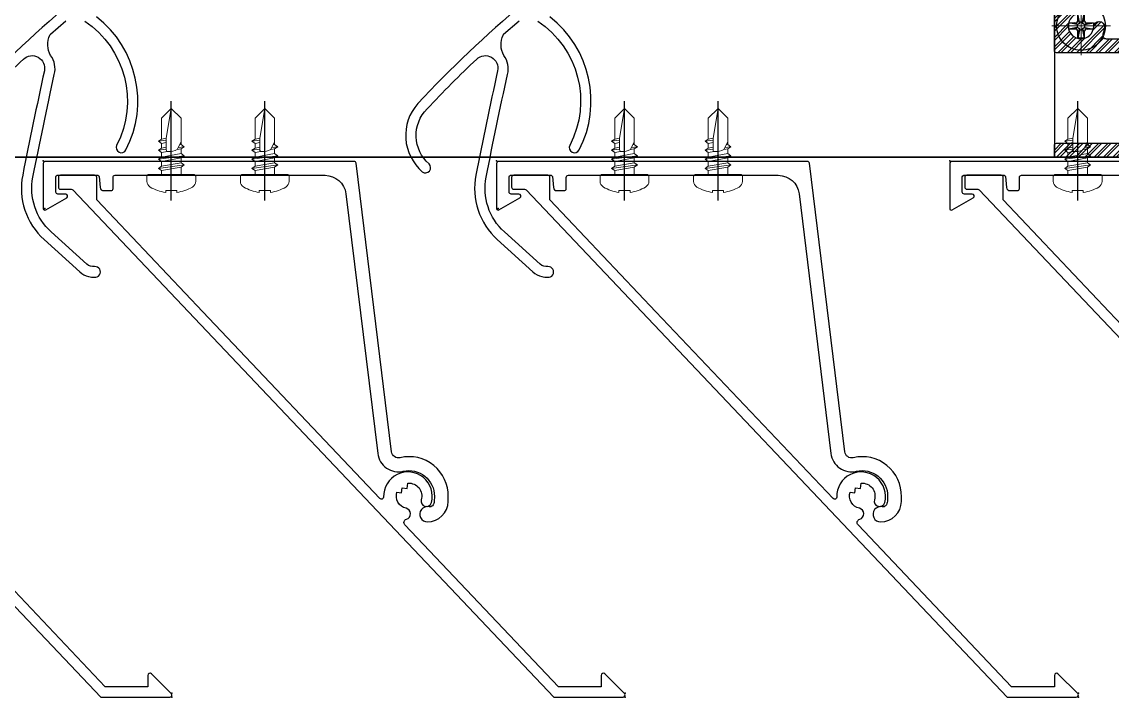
# Model space of a CAD drawing. Header units: millimetres. Extents: x 2519235 to 7246330, y 25937 to 201821.
# Drawn here: x 2752456.1 to 2752612.5, y 133042.4 to 133139.3 of the extents above; entities that cross this region are included whole.
import ezdxf

# ---------------------------------------------------------------- set-up
doc = ezdxf.new("R2010")
doc.units = ezdxf.units.MM
doc.set_wipeout_variables(frame=1)
doc.linetypes.add('CENTER', pattern=[50.800000000000004, 31.75, -6.35, 6.35, -6.35])
for name, color, linetype in [('010 - ASPG_ACCESSORIES_MAIN_COLOR_1', 7, 'Continuous'), ('010 - ASPG_EXTR_DEF_SUB', 7, 'Continuous'), ('010 - ASPG_EXTR_MAIN_COLOR_2', 7, 'Continuous'), ('010 - ASPG_FRAMING_CUT_COLOR_4', 7, 'Continuous'), ('010 - ASPG_FRAMING_HATCH_', 7, 'Continuous'), ('010 - ASPG_FRAMING_MAIN_COLOR_2', 7, 'Continuous'), ('010 - ASPG_FRAMING_SUB_COLOR_2', 7, 'Continuous'), ('010 - ASPG_FRAMING_WIPEOUT_', 7, 'Continuous'), ('BOLT & SCREW', 7, 'Continuous'), ('Center Line', 7, 'CENTER')]:
    doc.layers.add(name, color=color, linetype=linetype)
doc.layers.add('12-GRID', color=7, linetype='CENTER', lineweight=13)
doc.layers.add('SCREW', color=7, linetype='Continuous', lineweight=5)

# ---------------------------------------------------------------- blocks, each defined once
blk = doc.blocks.new('*U2952')
at = {"layer": '12-GRID', "color": 7, "linetype": 'CENTER'}
for p, q in [((5.684341886080801e-14, -6.200000000000029), (5.684341886080801e-14, 2.200000000000029)), ((-4.199999999999973, -2), (4.200000000000085, -2))]:
    blk.add_line(p, q, dxfattribs=at)
at = {"layer": 'BOLT & SCREW', "color": 7}
for p, q in [((-0.553537628269381, -1.771128018217196), (-1.767499999999847, -1.558125000000442)), ((-0.4577439635652332, -1.771128018217196), (-0.8837500000000146, -1.558125000000442)), ((-0.2288719817826677, -1.446462371730204), (-0.4418749999998197, -0.2325000000002947)), ((-0.2288719817826677, -1.542256036434869), (-0.4418749999998197, -1.116250000000048)), ((0.2288719817822642, -1.446462371730562), (0.4418749999996946, -0.2324999999999764)), ((0.2288719817822642, -1.542256036434869), (0.4418749999996946, -1.116250000000048)), ((0.4577439635647103, -1.771128018217196), (0.8837499999994917, -1.558125000000442)), ((0.5535376282692559, -1.771128018217196), (1.767500000000001, -1.558125000000124)), ((-0.553537628269381, -2.228871981782805), (-1.767500000000483, -2.441875000000354)), ((-0.4577439635652332, -2.228871981782805), (-0.8837500000000146, -2.441875000000354)), ((-0.2288719817826677, -2.457743963565131), (-0.4418749999998197, -2.883750000000271)), ((-0.2288719817821107, -2.553537628269438), (-0.4418749999998197, -3.767500000000023)), ((0.4418749999996946, -2.883750000000271), (0.2288719817829008, -2.457743963565131)), ((0.2288719817829008, -2.553537628269438), (0.4418749999999732, -3.767500000000023)), ((0.4577439635647103, -2.228871981782805), (0.8837500000001283, -2.441874999999877)), ((0.5535376282692559, -2.228871981782805), (1.767500000000001, -2.441874999999877))]:
    blk.add_line(p, q, dxfattribs=at)
for points in [[(-1.767500000000006, -1.558125000000442), (-0.8837500000001342, -1.558125000000442, 0.4142135623730394), (-0.4418749999998197, -1.116250000000048), (-0.4418749999998197, -0.2325000000002947), (0.4418749999996946, -0.2324999999999764), (0.4418749999996946, -1.116250000000048, 0.4142135623731505), (0.8837500000000089, -1.558125000000442), (1.76750000000012, -1.558125000000124), (1.76750000000012, -2.441874999999877), (0.8837500000000089, -2.441874999999877, 0.414213562373095), (0.4418749999996946, -2.883750000000271), (0.4418749999999732, -3.767500000000023), (-0.4418749999998197, -3.767500000000023), (-0.4418749999998197, -2.883750000000271, 0.4142135623730397), (-0.8837500000001342, -2.441875000000354), (-1.767500000000483, -2.441875000000354)], [(0.2288719817829008, -2.457743963565131, -0.414213562373095), (0.4577439635645909, -2.228871981782805), (0.5535376282692559, -2.228871981782805), (0.5535376282692559, -1.771128018217196), (0.4577439635645909, -1.771128018217196, -0.4142135623730951), (0.228871981782105, -1.542256036434869), (0.228871981782105, -1.446462371730562), (-0.2288719817826677, -1.446462371730204), (-0.2288719817826677, -1.542256036434869, -0.4142135623730951), (-0.4577439635649944, -1.771128018217196), (-0.553537628269381, -1.771128018217196), (-0.553537628269381, -2.228871981782805), (-0.4577439635649944, -2.228871981782805, -0.4142135623730951), (-0.2288719817826677, -2.457743963565131), (-0.2288719817822698, -2.553537628269438), (0.2288719817829008, -2.553537628269438)]]:
    blk.add_lwpolyline(points, format="xyb", close=True, dxfattribs=at)
blk.add_circle((5.684341886080801e-14, -2), 3.5, dxfattribs=at)
blk = doc.blocks.new('000_ASPG_TYP_FILES_20260218-010703_FRAME_EXTR_')
at = {"layer": '010 - ASPG_FRAMING_HATCH_'}
h = blk.add_hatch(dxfattribs=at)
h.set_pattern_fill('ANSI32', scale=0.1, angle=180)
h.set_pattern_definition([(225, (0, 0), (0.6735192090801866, -0.6735192090801868), []), (225, (-0.4490130000000001, 5.498823332255506e-17), (0.6735192090801866, -0.6735192090801868), [])])
edge = h.paths.add_edge_path()
edge.add_line((1.999999996740371, 15.99999999965075), (1.999999996740371, 1.999999999941792))
edge.add_line((1.999999996740371, 1.999999999941792), (39.69999999750871, 1.999999999941792))
edge.add_arc((39.69999999730499, 1.700000000040752), 0.2999999999010399, -3.891028654834372e-08, 89.99999996109239, ccw=False)
edge.add_line((39.99999999720603, 1.699999999837019), (39.99999999720603, 0.2999999996973202))
edge.add_arc((39.69999999750872, 0.2999999996973131), 0.2999999996973131, -90.00000000000142, 1.4210854715202004e-12, ccw=False)
edge.add_line((39.69999999750871, 0), (0.2999999996973202, 0))
edge.add_arc((0.2999999996973273, 0.2999999996973273), 0.2999999996973273, 180.0000000000013, 269.99999999999864, ccw=False)
edge.add_line((0, 0.2999999996973202), (0, 17.69999999989523))
edge.add_arc((0.2999999999301508, 17.70000000012806), 0.2999999999301508, 90.00000004446741, 180.0000000444674, ccw=False)
edge.add_line((0.2999999996973202, 18.00000000005821), (22.5570233851904, 18.00000000005821))
edge.add_arc((22.5570233856712, 18.50000000026317), 0.5000000002049632, 269.9999999449049, 380.2095453190142)
edge.add_arc((26.1699999981368, 19.82999999686102), 3.349999998908497, 182.0637942974167, 200.2095453254992, ccw=False)
edge.add_arc((23.58168000320438, 19.73672835517209), 0.7599999998138507, 2.0637943418387863, 182.0637943418388, ccw=False)
edge.add_arc((26.16999999910358, 19.82999999939922), 1.830000000338361, 182.0637943388468, 447.9362056470717)
edge.add_arc((26.263271644013, 22.41831999551505), 0.7600000000549151, 87.93620564125177, 267.9362056412518, ccw=False)
edge.add_arc((26.16999999863267, 19.8300000075356), 3.349999992334041, 69.79045460402187, 87.9362056313708, ccw=False)
edge.add_arc((27.49999999788272, 23.44297661244421), 0.5000000006038865, 249.7904545688332, 359.9999999442181)
edge.add_line((27.9999999984866, 23.44297661195742), (27.9999999984866, 26.67999999993481))
edge.add_line((27.9999999984866, 26.67999999993481), (28.49999999674037, 27.17999999958556))
edge.add_line((28.49999999674037, 27.17999999958556), (27.9999999984866, 27.67999999970198))
edge.add_line((27.9999999984866, 27.67999999970198), (27.9999999984866, 38.61999999982072))
edge.add_line((27.9999999984866, 38.61999999982072), (28.49999999674037, 39.11999999993714))
edge.add_line((28.49999999674037, 39.11999999993714), (27.9999999984866, 39.62000000005355))
edge.add_line((27.9999999984866, 39.62000000005355), (27.9999999984866, 42.85702338756528))
edge.add_arc((27.49999999787862, 42.85702338707262), 0.5000000006079759, 5.645408219420843e-08, 110.2095454304945)
edge.add_arc((26.16999999884449, 46.46999999186602), 3.349999992147246, 272.0637943651193, 290.20954539329375, ccw=False)
edge.add_arc((26.263271644013, 43.88168000403675), 0.7600000000258301, 92.06379435882718, 272.0637943588272, ccw=False)
edge.add_arc((26.16999999910502, 46.47000000012492), 1.830000000339747, 272.0637943528818, 537.9362056611998)
edge.add_arc((23.58168000320438, 46.56327164435061), 0.7599999998138507, 177.9362056581612, 357.9362056581612, ccw=False)
edge.add_arc((26.16999999825318, 46.47000000263876), 3.349999999025627, 159.7904546748206, 177.9362057022633, ccw=False)
edge.add_arc((22.55702338551316, 47.7999999994954), 0.500000000434755, 339.790454661877, 450.0000000369852)
edge.add_line((22.5570233851904, 48.29999999993015), (0.2999999996973202, 48.29999999993015))
edge.add_arc((0.2999999996973095, 48.59999999962746), 0.2999999996973131, 179.9999999999987, 270.00000000000205, ccw=False)
edge.add_line((0, 48.59999999962747), (0, 59.99999999994179))
edge.add_arc((0.2999999996973202, 59.99999999994179), 0.2999999996973202, 90, 180, ccw=False)
edge.add_line((0.2999999996973202, 60.29999999963911), (4.999999997438863, 60.29999999963911))
edge.add_line((4.999999997438863, 60.29999999963911), (4.999999997438863, 64.99999999959255))
edge.add_arc((5.299999997369017, 64.99999999982538), 0.2999999999301544, 90.0000000444681, 180.0000000444674, ccw=False)
edge.add_line((5.299999997136183, 65.29999999975553), (29.99999999883585, 65.29999999975553))
edge.add_line((29.99999999883585, 65.29999999975553), (29.99999999883585, 63.59999999997672))
edge.add_arc((29.69999999890567, 63.59999999974391), 0.2999999999301721, -89.99999995552861, 4.4463320136856055e-08, ccw=False)
edge.add_line((29.69999999913853, 63.29999999981374), (7.299999997485429, 63.29999999981374))
edge.add_arc((7.29999999771826, 62.99999999988358), 0.2999999999301508, 90.00000004446738, 180.0000000444674)
edge.add_line((6.999999997788109, 62.99999999965075), (6.999999997788109, 58.29999999969732))
edge.add_line((6.999999997788109, 58.29999999969732), (2.300000000162981, 58.29999999969732))
edge.add_arc((2.299999998300336, 57.99999999813735), 0.3000000015599653, 89.99999964426098, 179.999999644261)
edge.add_line((1.999999996740371, 58), (1.999999996740371, 50.60000000003492))
edge.add_arc((2.299999998533172, 50.60000000166475), 0.3000000017928013, 180.000000311273, 270.0000003112706)
edge.add_line((2.300000000162981, 50.29999999987194), (29.69999999913853, 50.29999999987194))
edge.add_arc((29.6999999989348, 49.9999999999709), 0.299999999901047, -3.890897914970992e-08, 89.99999996109108, ccw=False)
edge.add_line((29.99999999883585, 49.99999999976717), (29.99999999883585, 26.67999999993481))
edge.add_line((29.99999999883585, 26.67999999993481), (29.99999999883585, 16.29999999981374))
edge.add_arc((29.6999999989057, 16.2999999995809), 0.2999999999301508, -89.99999995553259, 4.446741286301403e-08, ccw=False)
edge.add_line((29.69999999913853, 15.99999999965075), (1.999999996740371, 15.99999999965075))
at = {"layer": '010 - ASPG_FRAMING_CUT_COLOR_4', "color": 7}
blk.add_lwpolyline([(1.999999996740371, 15.99999999965075), (1.999999996740371, 1.999999999941792), (39.69999999750871, 1.999999999941792, -0.4142135623731089), (39.99999999720603, 1.699999999837019), (39.99999999720603, 0.2999999996973202, -0.4142135623731089), (39.69999999750871, 0), (0.2999999996973202, 0, -0.4142135623730811), (0, 0.2999999996973202), (0, 17.69999999989523, -0.4142135623730951), (0.2999999996973202, 18.00000000005821), (22.5570233851904, 18.00000000005821, 0.5217296884731124), (23.02624112786725, 18.67272727261297, -0.07934163687482358), (22.82217297761235, 19.70935906958766, -1), (24.34118702879641, 19.76409764075652, 2.296345716993233), (26.23590235819574, 21.65881296969019, -1), (26.29064092983026, 23.17782702133991, -0.0793416368716021), (27.32727272447664, 22.9737588702119, 0.5217296884801942), (27.9999999984866, 23.44297661195742), (27.9999999984866, 26.67999999993481), (28.49999999674037, 27.17999999958556), (27.9999999984866, 27.67999999970198), (27.9999999984866, 38.61999999982072), (28.49999999674037, 39.11999999993714), (27.9999999984866, 39.62000000005355), (27.9999999984866, 42.85702338756528, 0.5217296884727316), (27.32727272447664, 43.3262411293108, -0.07934163687522733), (26.29064092983026, 43.122172978241, -1), (26.23590235819574, 44.64118702983251, 2.296345716995783), (24.34118702879641, 46.53590235876618, -1), (22.82217297761235, 46.59064092993503, -0.07934163687201433), (23.02624112786725, 47.62727272690972, 0.5217296884786579), (22.5570233851904, 48.29999999993015), (0.2999999996973202, 48.29999999993015, -0.4142135623731158), (0, 48.59999999962747), (0, 59.99999999994179, -0.414213562373095), (0.2999999996973202, 60.29999999963911), (4.999999997438863, 60.29999999963911), (4.999999997438863, 64.99999999959255, -0.4142135623730879), (5.299999997136183, 65.29999999975553), (29.99999999883585, 65.29999999975553), (29.99999999883585, 63.59999999997672, -0.4142135623730533), (29.69999999913853, 63.29999999981374), (7.299999997485429, 63.29999999981374, 0.4142135623730949), (6.999999997788109, 62.99999999965075), (6.999999997788109, 58.29999999969732), (2.300000000162981, 58.29999999969732, 0.4142135623730948), (1.999999996740371, 58), (1.999999996740371, 50.60000000003492, 0.4142135623730845), (2.300000000162981, 50.29999999987194), (29.69999999913853, 50.29999999987194, -0.4142135623730951), (29.99999999883585, 49.99999999976717), (29.99999999883585, 26.67999999993481), (29.99999999883585, 16.29999999981374, -0.4142135623730951), (29.69999999913853, 15.99999999965075)], format="xyb", close=True, dxfattribs=at)
at = {"color": 7}
for p in [(26.16999999736436, 48.46999999973923), (26.16999999736436, 21.82999999966705)]:
    blk.add_blockref('*U2952', p, dxfattribs=at)
blk = doc.blocks.new('PZG35-9D5')
at = {"layer": 'Center Line', "color": 7}
blk.add_line((1.4210854715202e-14, 3.733653355866409), (1.4210854715202e-14, -10.53404386090006), dxfattribs=at)
at = {"layer": 'SCREW', "color": 7}
for p, q in [((-1.399999999999963, 2.842170943040401e-14), (-1.399999999999963, -1.090192378864657)), ((1.399999999999991, 0), (1.399999999999991, -0.5901923788647139)), ((-1.850000000000009, -1.399999999999977), (1.850000000000037, -0.8999999999999773)), ((-1.850000000000009, -1.399999999999977), (-1.399999999999963, -1.090192378864685)), ((-1.850000000000009, -1.399999999999977), (-1.399999999999963, -1.709807621135297)), ((-1.399999999999963, -1.090192378864685), (1.399999999999991, -0.5901923788646855)), ((-1.399999999999963, -1.709807621135297), (1.399999999999991, -1.209807621135297)), ((1.850000000000037, -0.8999999999999773), (1.399999999999991, -0.5901923788646855)), ((1.850000000000037, -0.8999999999999773), (1.399999999999991, -1.209807621135297)), ((1.399999999999991, -1.209807621135269), (1.399999999999991, -1.890192378864725)), ((-1.850000000000009, -2.699999999999989), (1.850000000000037, -2.199999999999989)), ((-1.850000000000009, -2.699999999999989), (-1.399999999999963, -2.390192378864697)), ((-1.850000000000009, -2.699999999999989), (-1.399999999999963, -3.009807621135309)), ((-1.399999999999963, -1.709807621135269), (-1.399999999999963, -2.390192378864697)), ((-1.399999999999963, -2.390192378864697), (1.399999999999991, -1.890192378864697)), ((-1.399999999999963, -3.009807621135309), (1.399999999999991, -2.509807621135309)), ((-1.399999999999963, -3.009807621135309), (-1.399999999999963, -3.690192378864708)), ((1.850000000000037, -2.199999999999989), (1.399999999999991, -1.890192378864697)), ((1.850000000000037, -2.199999999999989), (1.399999999999991, -2.509807621135309)), ((1.399999999999991, -2.50980762113528), (1.399999999999991, -3.190192378864708)), ((-1.850000000000009, -4), (-1.399999999999963, -3.690192378864708)), ((-1.850000000000009, -4), (-0.9911470940920566, -3.883938796498938)), ((-1.850000000000009, -4), (-1.399999999999963, -4.30980762113532)), ((-1.399999999999963, -3.690192378864708), (-0.8446989986695002, -3.591031485769975)), ((-1.399999999999963, -4.30980762113532), (-1.184865735341859, -4.271390788160659)), ((-1.399999999999963, -4.309807621135349), (-1.399999999999963, -8.099999999999966)), ((0.5619885887190463, -3.339837273736322), (1.399999999999991, -3.190192378864708)), ((0.7141825614195483, -3.653488843051434), (1.850000000000037, -3.5)), ((0.7141825614195483, -3.932275020881832), (1.399999999999991, -3.80980762113532)), ((0.7141825614195483, -4.612659778611231), (1.399999999999991, -4.49019237886472)), ((1.850000000000037, -3.5), (1.399999999999991, -3.190192378864708)), ((1.850000000000037, -3.5), (1.399999999999991, -3.80980762113532)), ((1.399999999999991, -3.809807621135349), (1.399999999999991, -4.490192378864691)), ((1.850000000000037, -4.800000000000011), (1.399999999999991, -4.49019237886472)), ((0.7141825614195483, -4.953488843051389), (1.850000000000037, -4.800000000000011)), ((0.7141825614195483, -5.232275020881843), (1.399999999999991, -5.109807621135332)), ((1.850000000000037, -4.800000000000011), (1.399999999999991, -5.109807621135332)), ((1.399999999999991, -5.109807621135332), (1.399999999999991, -8.099999999999966)), ((1.4210854715202e-14, -9.5), (-1.399999999999963, -8.099999999999966)), ((1.4210854715202e-14, -9.5), (1.399999999999991, -8.099999999999966))]:
    blk.add_line(p, q, dxfattribs=at)
blk.add_lwpolyline([(1.4210854715202e-14, -9.5), (0.7141825614195483, -5.232275020881843), (0.7141825614195483, -3.600899293750615, 0.4176573264866609), (0.4106596181599826, -3.300919979679151, 0.1081021898226624), (-0.8446989986694433, -3.591031485769975), (-1.399999999999991, -4.701675652739141)], format="xyb", dxfattribs=at)
blk = doc.blocks.new('*U2951')
at = {"layer": 'SCREW', "color": 7}
blk.add_lwpolyline([(3.026373332565058, 1.780836269555209, 0.09905967801670053), (0.7999999999999687, 2.546427498927414), (0.7999999999999687, 2.274284095813357), (-0.800000000000054, 2.274284095813357), (-0.800000000000054, 2.546427498927414, 0.09905967801670058), (-3.026373332565143, 1.780836269555209, 0.2665876613401604), (-3.500000000000043, 0.9556546004010897), (-3.500000000000043, 0.1999999999999886, 0.4142135623730938), (-3.300000000000054, 0), (3.299999999999997, 0, 0.4142135623731049), (3.499999999999986, 0.1999999999999886), (3.499999999999957, 0.9556546004010897, 0.2665876613401604)], format="xyb", close=True, dxfattribs=at)
blk.add_blockref('PZG35-9D5', (-1.4210854715202e-14, 0), dxfattribs=at)
blk = doc.blocks.new('*U2950')
at = {"color": 7}
blk.add_point((0, 0), dxfattribs=at)
at = {"layer": '010 - ASPG_ACCESSORIES_MAIN_COLOR_1', "color": 7}
blk.add_lwpolyline([(-39.69999999902211, -0.5999999995172398, 0.4142135623731156), (-39.99999999883585, -0.8999999995638059), (-39.99999999883585, -7.366962144914214, 0.5773502691897371), (-39.65044321701862, -7.568778847059366), (-36.64260295056738, -5.832201459393036, 0.7673269879794871), (-36.78520590183325, -5.299999999645297), (-37.89999999874271, -5.299999999645297, -0.4142135623735732), (-38.19999999902211, -4.999999999656938), (-38.19999999902211, -2.799999999587089, -0.4142135623730951), (-37.99999999883585, -2.59999999951724), (-32.18326623388566, -2.59999999951724, -0.3888787318530097), (-31.98402729420923, -2.782568851142787), (-31.8474567013327, -4.343577870872468, 0.3888787318530089), (-31.34935935237445, -4.799999999528882), (-30.29999999911524, -4.799999999528882, 0.4142135623732408), (-29.99999999883585, -4.499999999540523), (-29.99999999883585, -2.899999999505599, -0.4142135623731785), (-29.69999999902211, -2.59999999951724), (0.4107479506637901, -2.59999999951724, -0.3789692262628873), (3.38851808081381, -5.235465979035143), (7.952927200356498, -42.5207682372482, 0.4465929586642906), (11.6177961837966, -45.07649022702281, -0.4898018444424612), (16.07846395508386, -48.68238816667036), (16.06490363762714, -49.36225294566866, -0.1824796859550777), (15.80227640201338, -50.01801436272836, -0.2679491924113072), (15.32539491611533, -50.16829426406803, 1.122114645179816), (15.09990952932276, -52.3421093734276, 0.4050039718497206), (18.0645059288945, -49.40213623346681), (18.07806624681689, -48.72227145435209, 0.4898054953707174), (11.15966573380865, -43.12966807454978, -0.4465970485362636), (9.938031048281118, -42.27776159492242), (4.866356541635469, -0.8481197821154633, 0.3641755342157969), (4.570876519894227, -0.5999999995172398)], format="xyb", close=True, dxfattribs=at)
at = {"layer": '010 - ASPG_EXTR_DEF_SUB', "color": 7}
for p in [(-39.99999999883585, -0.4999999995172402), (43.44495566345738, -76.89999999944341), (43.44495566345738, -77.49999999954052)]:
    blk.add_point(p, dxfattribs=at)
at = {"layer": '010 - ASPG_EXTR_MAIN_COLOR_2', "color": 7}
blk.add_lwpolyline([(11.37409105408005, -48.15170148877115), (11.47245816211216, -47.43577758665815), (12.17779493960552, -47.55667202338264), (12.29266474000178, -46.78670596401826, -0.5355375090189683), (14.1918134491425, -49.16870282323253, 0.9915718169393263), (15.66379558271728, -49.57599316951273, 1.157025413028558), (8.792231505503878, -48.77291728999153, -0.6885576205791355), (8.274611146422103, -48.98797988444021), (-17.14292736421339, -22.16859813180672), (-32.34153279638849, -6.131750148785431), (-32.34153279638849, -2.899999981694054, 0.4143115081626392), (-32.64163311407901, -2.59999999951724), (-37.54163311352022, -2.59999999951724, 0.4141156188887998), (-37.84153278893791, -2.899999981635847), (-37.84153278893791, -4.299999988411218, 0.4142135623731781), (-37.54153279098682, -4.599999986478724), (-35.98884801496752, -4.599999986478724, -0.205894629290155), (-35.77110154624097, -4.693635078269653), (33.22969053988345, -77.49999999954052), (43.14495566324331, -77.49999999954052, 0.6681786376628355), (43.35708769806661, -76.98786796536915), (40.5215537941549, -74.1523340573247, 0.6681786381757795), (40.00942175951786, -74.36446609156592), (40.00942175951786, -75.99999999802712), (33.87471885257401, -75.99999999802712), (11.86384030175395, -52.7751643466243, -0.5583539238224016), (12.08261241135187, -51.95244935475676, 0.7662751832817146), (12.03674733010121, -50.39291741001107, -0.4385828234445206), (10.70630855322815, -48.05207626283555)], format="xyb", close=True, dxfattribs=at)
at = {"layer": 'SCREW', "color": 7, "rotation": 180}
for p in [(-21.64901723782532, -2.499999999924694), (-8.237076249206439, -2.499999999924694)]:
    blk.add_blockref('*U2951', p, dxfattribs=at)
blk = doc.blocks.new('*U2114')
at = {"color": 7}
blk.add_wipeout([(689.9999999999989, 4.000000000482146), (60.00000000297587, 4.000000000000114), (60.00000000297587, 69.30000000000018), (689.9999999999989, 69.30000000048199)], dxfattribs=at).dxf.layer = '010 - ASPG_FRAMING_WIPEOUT_'
at = {"layer": '010 - ASPG_FRAMING_MAIN_COLOR_2', "color": 7}
blk.add_lwpolyline([(660.000000001164, 69.300000000482), (90.00000000181171, 69.3), (90.00000000181171, 6), (660.000000001164, 6.000000000481993)], close=True, dxfattribs=at)
at = {"layer": '010 - ASPG_FRAMING_SUB_COLOR_2', "color": 7}
blk.add_lwpolyline([(689.9999999999999, 4.000000000481993), (60.00000000297587, 4), (60.00000000297587, 69.3), (689.9999999999999, 69.300000000482)], close=True, dxfattribs=at)
at = {"color": 7, "xscale": -1, "rotation": 180}
for p in [(490.0000000016298, 69.3), (555.0000000016298, 69.3), (620.0000000016298, 69.3), (685.0000000016298, 69.3)]:
    blk.add_blockref('*U2950', p, dxfattribs=at)
at = {"color": 7, "xscale": -1}
blk.add_blockref('000_ASPG_TYP_FILES_20260218-010703_FRAME_EXTR_', (689.9999999999999, 4.000000000481993), dxfattribs=at)
blk = doc.blocks.new('*U2203')
at = {"layer": '010 - ASPG_EXTR_DEF_SUB', "color": 7}
for p in [(390, -7.511857802455779e-11), (455, -8.763834102865076e-11)]:
    blk.add_point(p, dxfattribs=at)
at = {"layer": '010 - ASPG_EXTR_MAIN_COLOR_2', "color": 7}
for points in [[(393.5629085102119, 29.38496566247832, 0.03067395406819984), (378.4630128806457, 15.05729964548428, 0.4171002255848137)], [(379.803354519885, 14.29476617478704, -0.01499848524836865), (386.9205648060888, 21.45455419183182, -0.7383485292466446), (389.917139344383, 19.76412730307257, 0.004917316774645771), (386.8066999851726, 4.803864106344378, 0.2636109069979271), (389.8802099335007, -4.460317215084245), (394.9957336951047, -9.084236264944224, 0.1258843890439943), (396.2677612504922, -9.753782964270243, 0.04427494949630078), (397.0895440597087, -9.866966023068557, 1.107654826573523), (397.1254592109472, -8.331805701617299, -0.2155958426847688), (396.0232266592793, -7.991025416954102), (390.8860520706512, -3.347536196308823, -0.2636109069978752), (388.2782254475169, 4.512981288525594, -0.004854851929905817), (391.34138361644, 19.25507699993378, 0.2339601468136614), (390.8154424866661, 21.95487343815094, -0.2408104543272742), (390.7103134100325, 24.90310810679276, -0.1041570884704408), (390.7846048693173, 25.00194829811281), (392.99301963998, 26.93374890855685, -0.2290212912668875)], [(395.7006792640314, 26.88725557019407, -0.3817208427142056), (400.2736195935868, 9.069098417513857, 0.9773819303748196), (401.6203112956136, 8.407760736340975, 0.3611050424324235), (397.4081621826626, 27.5032756255072, -0.4961260631527202)], [(458.5629085102119, 29.3849656624658, 0.03067395406819984), (443.4630128806457, 15.05729964547176, 0.4171002255848137), (444.114368729759, 5.272964205097779, 0.9355530918984264), (445.0966641549021, 6.406584819632954, -0.4344100119147308), (444.803354519885, 14.29476617477452, -0.01499848524836865), (451.9205648060888, 21.4545541918193, -0.7383485292466446), (454.917139344383, 19.76412730306005, 0.004917316774645771), (451.8066999851726, 4.803864106331858, 0.2636109069979271), (454.8802099335007, -4.460317215096765), (459.9957336951047, -9.084236264956743, 0.1258843890439943), (461.2677612504922, -9.753782964282763, 0.04427494949630078), (462.0895440597087, -9.866966023081076, 1.107654826573523), (462.1254592109472, -8.331805701629818, -0.2155958426847688), (461.0232266592793, -7.991025416966622), (455.8860520706512, -3.347536196321343, -0.2636109069978752), (453.2782254475169, 4.512981288513075, -0.004854851929905817), (456.34138361644, 19.25507699992126, 0.2339601468136614), (455.8154424866661, 21.95487343813842, -0.2408104543272742), (455.7103134100325, 24.90310810678024, -0.1041570884704408), (455.7846048693173, 25.00194829810029), (457.99301963998, 26.93374890854433, -0.2290212912668875)], [(460.7006792640314, 26.88725557018155, -0.3817208427142056), (465.2736195935868, 9.069098417501337, 0.9773819303748196), (466.6203112956136, 8.407760736328456, 0.3611050424324235), (462.4081621826626, 27.50327562549468, -0.4961260631527202)]]:
    blk.add_lwpolyline(points, format="xyb", dxfattribs=at)
blk = doc.blocks.new('W-1-PP17-ENT1_REV02_20260416-153151_PP17_ENT1_ASPG_MAIN_UPPL')
at = {"color": 7, "xscale": -0.9999999999999998, "rotation": 179.9999999999999}
blk.add_blockref('*U2114', (17400, -16672.99999999907), dxfattribs=at)
at = {"color": 7}
blk.add_blockref('*U2203', (17525.23303785734, -16749.66696214402), dxfattribs=at)

msp = doc.modelspace()

# ---------------------------------------------------------------- block references
at = {"color": 7}
msp.add_blockref('W-1-PP17-ENT1_REV02_20260416-153151_PP17_ENT1_ASPG_MAIN_UPPL', (2734544.160699638, 149862.19399822), dxfattribs=at)

doc.saveas('drawing.dxf')
